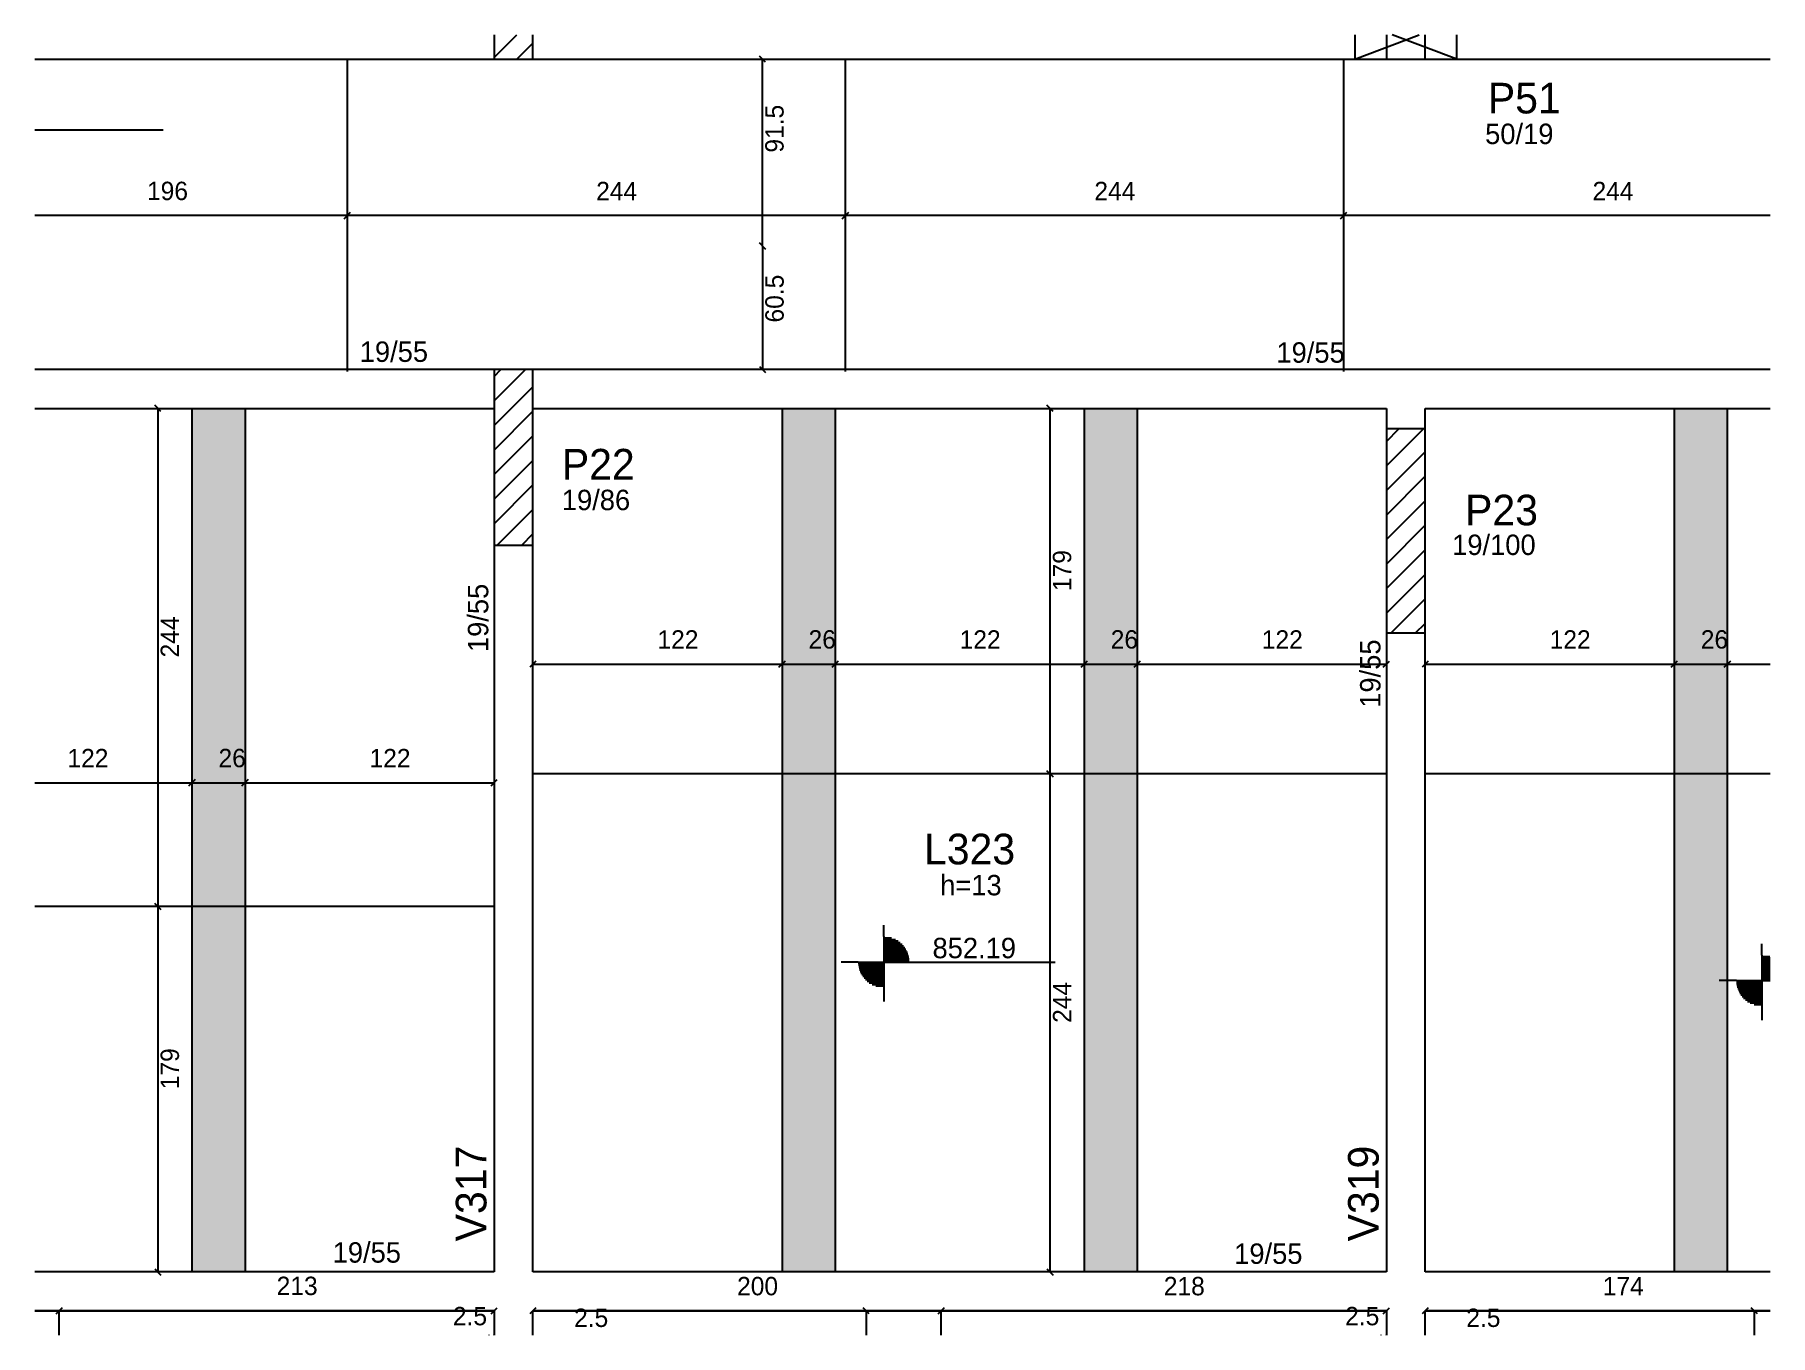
# Model space of a CAD drawing. Header units: metres. Extents: x 4234 to 5084, y 1637 to 2274.
import ezdxf

# ---------------------------------------------------------------- set-up
doc = ezdxf.new("R2010")
doc.units = ezdxf.units.M
for name, color, linetype in [('1', 7, 'Continuous'), ('3', 7, 'Continuous'), ('4', 7, 'Continuous'), ('7', 7, 'Continuous'), ('9', 7, 'Continuous'), ('Hachura', 7, 'Continuous'), ('Painéis', 7, 'Continuous')]:
    doc.layers.add(name, color=color, linetype=linetype)

msp = doc.modelspace()

# ---------------------------------------------------------------- hatches: boundary and pattern name
at = {"layer": '9'}
h = msp.add_hatch(color=7, dxfattribs=at)
h.dxf.hatch_style = 1
h.paths.add_polyline_path([(4459.07, 1890.94), (4459.07, 1890.94), (4459.07, 2090.94), (4459.07, 2090.94), (4459.07, 1890.94)])
h = msp.add_hatch(color=7, dxfattribs=at)
h.dxf.hatch_style = 1
h.paths.add_polyline_path([(4478.07, 1890.94), (4478.07, 1890.94), (4478.07, 2090.94), (4478.07, 2090.94), (4478.07, 1890.94)])
at = {"layer": 'Hachura'}
h = msp.add_hatch(color=7, dxfattribs=at)
h.dxf.hatch_style = 1
h.paths.add_polyline_path([(4311.08, 1667.94), (4337.08, 1667.94), (4337.08, 2090.94), (4311.08, 2090.94), (4311.08, 1667.94)])
h = msp.add_hatch(color=7, dxfattribs=at)
h.dxf.hatch_style = 1
h.paths.add_polyline_path([(4600.08, 1667.94), (4626.08, 1667.94), (4626.08, 2090.94), (4600.08, 2090.94), (4600.08, 1667.94)])
h = msp.add_hatch(color=7, dxfattribs=at)
h.dxf.hatch_style = 1
h.paths.add_polyline_path([(4748.08, 1667.94), (4774.08, 1667.94), (4774.08, 2090.94), (4748.08, 2090.94), (4748.08, 1667.94)])
h = msp.add_hatch(color=7, dxfattribs=at)
h.dxf.hatch_style = 1
h.paths.add_polyline_path([(5037.08, 1667.94), (5063.08, 1667.94), (5063.08, 2090.94), (5037.08, 2090.94), (5037.08, 1667.94)])

# ---------------------------------------------------------------- linework, layer by layer
at = {"layer": '1', "color": 1, "lineweight": 25}
for p, q in [((4880.57, 2261.94), (4912.15, 2273.94)), ((4930.57, 2261.94), (4898.99, 2273.94))]:
    msp.add_line(p, q, dxfattribs=at)
at = {"layer": '3', "color": 3, "lineweight": 25}
for p, q in [((4459.07, 2262.85), (4470.16, 2273.94)), ((4470.18, 2261.94), (4478.07, 2269.83)), ((4234.07, 2227.28), (4296.96, 2227.28)), ((4459.07, 2094.55), (4474.45, 2109.94)), ((4459.07, 2106.58), (4462.43, 2109.94)), ((4459.07, 2082.53), (4478.07, 2101.53)), ((4459.07, 2070.51), (4478.07, 2089.51)), ((4459.07, 2058.49), (4478.07, 2077.49)), ((4896.07, 2062.74), (4914.26, 2080.94)), ((4896.07, 2074.76), (4902.24, 2080.94)), ((4896.07, 2050.72), (4915.07, 2069.72)), ((4459.07, 2046.47), (4478.07, 2065.47)), ((4896.07, 2038.7), (4915.07, 2057.7)), ((4459.07, 2034.45), (4478.07, 2053.45)), ((4460.58, 2023.94), (4478.07, 2041.43)), ((4896.07, 2026.68), (4915.07, 2045.68)), ((4896.07, 2014.66), (4915.07, 2033.66)), ((4472.6, 2023.94), (4478.07, 2029.41)), ((4896.07, 2002.64), (4915.07, 2021.64)), ((4896.07, 1990.62), (4915.07, 2009.62)), ((4898.41, 1980.94), (4915.07, 1997.6)), ((4910.43, 1980.94), (4915.07, 1985.58)), ((4649.91, 1832.25), (4649.91, 1837.76)), ((4649.91, 1832.25), (4649.91, 1807.25)), ((4649.91, 1831.65), (4653.76, 1831.65)), ((4649.91, 1830.85), (4655.66, 1830.85)), ((4649.91, 1830.06), (4656.99, 1830.06)), ((4649.91, 1829.27), (4658.02, 1829.27)), ((4649.91, 1828.47), (4658.87, 1828.47)), ((4649.91, 1827.68), (4659.58, 1827.68)), ((5080.03, 1823.15), (5080.03, 1828.65)), ((4637.41, 1819.75), (4628.99, 1819.75)), ((4637.41, 1819.75), (4662.41, 1819.75)), ((4649.91, 1826.89), (4660.18, 1826.89)), ((4649.91, 1826.1), (4660.69, 1826.1)), ((4649.91, 1825.3), (4661.11, 1825.3)), ((4649.91, 1824.51), (4661.47, 1824.51)), ((4649.91, 1823.72), (4661.77, 1823.72)), ((4649.91, 1822.92), (4662, 1822.92)), ((4649.91, 1822.13), (4662.19, 1822.13)), ((4649.91, 1821.34), (4662.31, 1821.34)), ((4649.91, 1820.55), (4662.41, 1820.55)), ((4662.41, 1819.75), (4733.84, 1819.75)), ((5080.03, 1823.15), (5080.03, 1798.15)), ((5080.03, 1822.54), (5083.88, 1822.54)), ((5080.03, 1821.75), (5084.12, 1821.75)), ((5080.03, 1820.95), (5084.12, 1820.95)), ((5080.03, 1820.16), (5084.12, 1820.16)), ((5080.03, 1819.37), (5084.12, 1819.37)), ((4649.91, 1818.96), (4637.41, 1818.96)), ((4649.91, 1818.17), (4637.51, 1818.17)), ((4649.91, 1817.37), (4637.64, 1817.37)), ((4649.91, 1816.58), (4637.82, 1816.58)), ((4649.91, 1815.79), (4638.06, 1815.79)), ((4649.91, 1815), (4638.35, 1815)), ((4649.91, 1814.2), (4638.71, 1814.2)), ((4649.91, 1813.41), (4639.14, 1813.41)), ((4649.91, 1812.62), (4639.65, 1812.62)), ((4649.91, 1811.82), (4640.25, 1811.82)), ((4649.91, 1811.03), (4640.96, 1811.03)), ((5067.53, 1810.65), (5059.11, 1810.65)), ((5067.53, 1810.65), (5084.12, 1810.65)), ((5080.03, 1818.57), (5084.12, 1818.57)), ((5080.03, 1817.78), (5084.12, 1817.78)), ((5080.03, 1816.99), (5084.12, 1816.99)), ((5080.03, 1816.2), (5084.12, 1816.2)), ((5080.03, 1815.4), (5084.12, 1815.4)), ((5080.03, 1814.61), (5084.12, 1814.61)), ((5080.03, 1813.82), (5084.12, 1813.82)), ((5080.03, 1813.02), (5084.12, 1813.02)), ((5080.03, 1812.23), (5084.12, 1812.23)), ((5080.03, 1811.44), (5084.12, 1811.44)), ((4649.91, 1810.24), (4641.81, 1810.24)), ((4649.91, 1809.45), (4642.84, 1809.45)), ((4649.91, 1808.65), (4644.17, 1808.65)), ((4649.91, 1807.86), (4646.06, 1807.86)), ((4649.91, 1807.25), (4649.91, 1800.38)), ((5080.03, 1809.85), (5067.53, 1809.85)), ((5080.03, 1809.06), (5067.63, 1809.06)), ((5080.03, 1808.27), (5067.76, 1808.27)), ((5080.03, 1807.47), (5067.94, 1807.47)), ((5080.03, 1806.68), (5068.18, 1806.68)), ((5080.03, 1805.89), (5068.47, 1805.89)), ((5080.03, 1805.1), (5068.83, 1805.1)), ((5080.03, 1804.3), (5069.26, 1804.3)), ((5080.03, 1803.51), (5069.77, 1803.51)), ((5080.03, 1802.72), (5070.37, 1802.72)), ((5080.03, 1801.92), (5071.08, 1801.92)), ((5080.03, 1801.13), (5071.92, 1801.13)), ((5080.03, 1800.34), (5072.96, 1800.34)), ((5080.03, 1799.55), (5074.28, 1799.55)), ((5080.03, 1798.75), (5076.18, 1798.75)), ((5080.03, 1798.15), (5080.03, 1791.28))]:
    msp.add_line(p, q, dxfattribs=at)
for points in [[(4896.07, 2273.94), (4896.07, 2261.94)], [(4915.07, 2261.94), (4915.07, 2273.94)], [(4234.07, 2261.94), (4459.07, 2261.94)], [(4478.07, 2261.94), (4905.57, 2261.94)], [(4905.57, 2261.94), (5084.12, 2261.94)], [(4459.07, 2109.94), (4234.07, 2109.94)], [(4905.57, 2109.94), (4478.07, 2109.94)], [(5084.12, 2109.94), (4905.57, 2109.94)], [(4234.07, 2090.94), (4459.07, 2090.94)], [(4478.07, 2090.94), (4896.07, 2090.94)], [(4896.07, 2090.94), (4896.07, 2080.94)], [(4915.07, 2090.94), (5084.12, 2090.94)], [(4915.07, 2080.94), (4915.07, 2090.94)], [(4459.07, 2023.94), (4459.07, 1667.94)], [(4478.07, 1667.94), (4478.07, 2023.94)], [(4896.07, 1980.94), (4896.07, 1667.94)], [(4915.07, 1667.94), (4915.07, 1980.94)], [(4459.07, 1667.94), (4234.07, 1667.94)], [(4896.07, 1667.94), (4478.07, 1667.94)], [(5084.12, 1667.94), (4915.07, 1667.94)], [(4234.07, 1648.94), (4459.07, 1648.94)], [(4459.07, 1648.94), (4459.07, 1636.94)], [(4478.07, 1648.94), (4896.07, 1648.94)], [(4478.07, 1636.94), (4478.07, 1648.94)], [(4896.07, 1648.94), (4896.07, 1636.94)], [(4915.07, 1648.94), (5084.12, 1648.94)], [(4915.07, 1636.94), (4915.07, 1648.94)]]:
    msp.add_lwpolyline(points, dxfattribs=at)
at = {"layer": '7', "color": 7, "lineweight": 25}
for points in [[(4459.07, 2273.94), (4459.07, 2261.94)], [(4478.07, 2261.94), (4478.07, 2273.94)], [(4880.57, 2273.94), (4880.57, 2261.94)], [(4930.57, 2261.94), (4930.57, 2273.94)], [(4459.07, 2261.94), (4478.07, 2261.94)], [(4880.57, 2261.94), (4930.57, 2261.94)], [(4478.07, 2109.94), (4459.07, 2109.94)], [(4459.07, 2109.94), (4459.07, 2023.94)], [(4478.07, 2023.94), (4478.07, 2109.94)], [(4915.07, 2080.94), (4896.07, 2080.94)], [(4896.07, 2080.94), (4896.07, 1980.94)], [(4915.07, 1980.94), (4915.07, 2080.94)], [(4459.07, 2023.94), (4478.07, 2023.94)], [(4896.07, 1980.94), (4915.07, 1980.94)]]:
    msp.add_lwpolyline(points, dxfattribs=at)
at = {"layer": 'Painéis', "color": 200, "lineweight": 25}
for p, q in [((4387.07, 2261.94), (4387.07, 2109.01)), ((4631.07, 2261.94), (4631.07, 2109.01)), ((4875.07, 2261.94), (4875.07, 2109.01)), ((4311.08, 2090.94), (4311.08, 1667.94)), ((4337.08, 2090.94), (4337.08, 1667.94)), ((4600.08, 2090.94), (4600.08, 1667.94)), ((4626.08, 2090.94), (4626.08, 1667.94)), ((4748.08, 2090.94), (4748.08, 1667.94)), ((4774.08, 2090.94), (4774.08, 1667.94)), ((5037.08, 2090.94), (5037.08, 1667.94)), ((5063.08, 2090.94), (5063.08, 1667.94)), ((4895.98, 1911.94), (4477.98, 1911.94)), ((5084.12, 1911.94), (4914.98, 1911.94)), ((4458.98, 1846.94), (4234.07, 1846.94)), ((4246.07, 1636.94), (4246.07, 1648.94)), ((4678.07, 1636.94), (4678.07, 1648.94))]:
    msp.add_line(p, q, dxfattribs=at)
at = {"layer": 'Painéis', "color": 0, "lineweight": 25}
for p, q in [((4592, 2260.44), (4589, 2263.44)), ((4388.57, 2186.82), (4385.57, 2183.82)), ((4385.57, 2183.82), (4388.57, 2186.82)), ((4632.57, 2186.82), (4629.57, 2183.82)), ((4629.57, 2183.82), (4632.57, 2186.82)), ((4876.57, 2186.82), (4873.57, 2183.82)), ((4873.57, 2183.82), (4876.57, 2186.82)), ((4589, 2171.94), (4592, 2168.94)), ((4592, 2168.94), (4589, 2171.94)), ((4589, 2111.44), (4592, 2108.44)), ((4295.83, 2089.44), (4292.83, 2092.44)), ((4732.83, 2089.44), (4729.83, 2092.44)), ((4479.57, 1967.19), (4476.57, 1964.19)), ((4598.58, 1964.19), (4601.58, 1967.19)), ((4601.58, 1967.19), (4598.58, 1964.19)), ((4624.58, 1964.19), (4627.58, 1967.19)), ((4627.58, 1967.19), (4624.58, 1964.19)), ((4746.58, 1964.19), (4749.58, 1967.19)), ((4749.58, 1967.19), (4746.58, 1964.19)), ((4772.58, 1964.19), (4775.58, 1967.19)), ((4775.58, 1967.19), (4772.58, 1964.19)), ((4894.57, 1964.19), (4897.57, 1967.19)), ((4916.57, 1967.19), (4913.57, 1964.19)), ((5035.58, 1964.19), (5038.58, 1967.19)), ((5038.58, 1967.19), (5035.58, 1964.19)), ((5061.58, 1964.19), (5064.58, 1967.19)), ((5064.58, 1967.19), (5061.58, 1964.19)), ((4729.83, 1913.44), (4732.83, 1910.44)), ((4732.83, 1910.44), (4729.83, 1913.44)), ((4309.58, 1906.08), (4312.58, 1909.08)), ((4312.58, 1909.08), (4309.58, 1906.08)), ((4335.58, 1906.08), (4338.58, 1909.08)), ((4338.58, 1909.08), (4335.58, 1906.08)), ((4457.57, 1906.08), (4460.57, 1909.08)), ((4292.83, 1848.44), (4295.83, 1845.44)), ((4295.83, 1845.44), (4292.83, 1848.44)), ((4292.83, 1669.44), (4295.83, 1666.44)), ((4729.83, 1669.44), (4732.83, 1666.44)), ((4247.57, 1650.44), (4244.57, 1647.44)), ((4244.57, 1647.44), (4247.57, 1650.44)), ((4457.57, 1647.44), (4460.57, 1650.44)), ((4479.57, 1650.44), (4476.57, 1647.44)), ((4642.78, 1647.44), (4639.78, 1650.44)), ((4679.57, 1650.44), (4676.57, 1647.44)), ((4676.57, 1647.44), (4679.57, 1650.44)), ((4894.57, 1647.44), (4897.57, 1650.44)), ((4916.57, 1650.44), (4913.57, 1647.44)), ((5077.78, 1647.44), (5074.78, 1650.44))]:
    msp.add_line(p, q, dxfattribs=at)
at = {"layer": 'Painéis', "color": 4, "lineweight": 25}
for p, q in [((4590.5, 2170.44), (4590.5, 2261.94)), ((4387.07, 2185.32), (4234.07, 2185.32)), ((4631.07, 2185.32), (4387.07, 2185.32)), ((4875.07, 2185.32), (4631.07, 2185.32)), ((5084.12, 2185.32), (4875.07, 2185.32)), ((4590.5, 2170.44), (4590.5, 2109.94)), ((4294.33, 2090.94), (4294.33, 1846.94)), ((4731.33, 2090.94), (4731.33, 1911.94)), ((4478.07, 1965.69), (4600.08, 1965.69)), ((4600.08, 1965.69), (4626.08, 1965.69)), ((4626.08, 1965.69), (4748.08, 1965.69)), ((4748.08, 1965.69), (4774.08, 1965.69)), ((4774.08, 1965.69), (4896.07, 1965.69)), ((4915.07, 1965.69), (5037.08, 1965.69)), ((5037.08, 1965.69), (5063.08, 1965.69)), ((5063.08, 1965.69), (5084.12, 1965.69)), ((4234.07, 1907.58), (4311.08, 1907.58)), ((4311.08, 1907.58), (4337.08, 1907.58)), ((4337.08, 1907.58), (4459.07, 1907.58)), ((4731.33, 1911.94), (4731.33, 1667.94)), ((4294.33, 1846.94), (4294.33, 1667.94)), ((4246.07, 1648.94), (4234.07, 1648.94)), ((4459.07, 1648.94), (4246.07, 1648.94)), ((4678.07, 1648.94), (4478.07, 1648.94)), ((4639.04, 1648.94), (4638.28, 1648.94)), ((4641.28, 1648.94), (4641.28, 1636.94)), ((4896.07, 1648.94), (4678.07, 1648.94)), ((5084.12, 1648.94), (4915.07, 1648.94)), ((5074.04, 1648.94), (5073.28, 1648.94)), ((5076.28, 1648.94), (5076.28, 1636.94)), ((4456.57, 1636.94), (4456.57, 1637.24)), ((4459.07, 1636.94), (4459.07, 1637.24)), ((4893.57, 1636.94), (4893.57, 1637.24)), ((4896.07, 1636.94), (4896.07, 1637.24))]:
    msp.add_line(p, q, dxfattribs=at)

# ---------------------------------------------------------------- texts
at = {"layer": '3', "color": 3, "lineweight": 25}
for s, p in [('50/19', (4944.46, 2220.38)), ('19/55', (4393.26, 2113.69)), ('19/55', (4842.23, 2113.29)), ('19/86', (4492.25, 2041.07)), ('19/100', (4928.31, 2019.1)), ('h=13', (4677.55, 1852.42)), ('852.19', (4673.79, 1821.61)), ('19/55', (4380, 1672.51)), ('19/55', (4821.54, 1671.92))]:
    msp.add_text(s, height=10, dxfattribs=at).set_placement(p)
for p in [(4456.22, 1971.56), (4893.2, 1944.28)]:
    msp.add_text('19/55', height=10, rotation=90, dxfattribs=at).set_placement(p)
at = {"layer": '4', "color": 4, "lineweight": 25}
for s, p in [('P51', (4945.79, 2235.38)), ('P22', (4492.25, 2056.07)), ('P23', (4934.64, 2033.63)), ('L323', (4669.63, 1867.59))]:
    msp.add_text(s, height=15, dxfattribs=at).set_placement(p)
for s, p in [('V317', (4455.32, 1682.94)), ('V319', (4892.32, 1682.94))]:
    msp.add_text(s, height=15, rotation=90, dxfattribs=at).set_placement(p)
at = {"layer": 'Painéis', "color": 240, "lineweight": 25}
for s, p in [('91.5', (4600.87, 2216.19)), ('60.5', (4600.9, 2132.98)), ('179', (4741.73, 2001.44)), ('244', (4304.76, 1968.94)), ('244', (4741.76, 1789.94)), ('179', (4304.73, 1757.44))]:
    msp.add_text(s, height=9, rotation=90, dxfattribs=at).set_placement(p)
for s, p in [('196', (4289.07, 2192.94)), ('244', (4509.07, 2192.88)), ('244', (4753.07, 2192.88)), ('244', (4997.07, 2192.88)), ('122', (4539.07, 1973.24)), ('26', (4613.08, 1973.28)), ('122', (4687.08, 1973.24)), ('26', (4761.08, 1973.28)), ('122', (4835.07, 1973.24)), ('122', (4976.07, 1973.24)), ('26', (5050.08, 1973.28)), ('122', (4250.08, 1915.13)), ('26', (4324.08, 1915.17)), ('122', (4398.07, 1915.13)), ('213', (4352.57, 1656.64)), ('200', (4578.07, 1656.53)), ('218', (4787.07, 1656.52)), ('174', (5002.07, 1656.5)), ('2.5', (4438.89, 1641.84)), ('2.5', (4498.24, 1641.02)), ('2.5', (4875.89, 1641.84)), ('2.5', (4935.24, 1641.02))]:
    msp.add_text(s, height=9, dxfattribs=at).set_placement(p)

doc.saveas('drawing.dxf')
